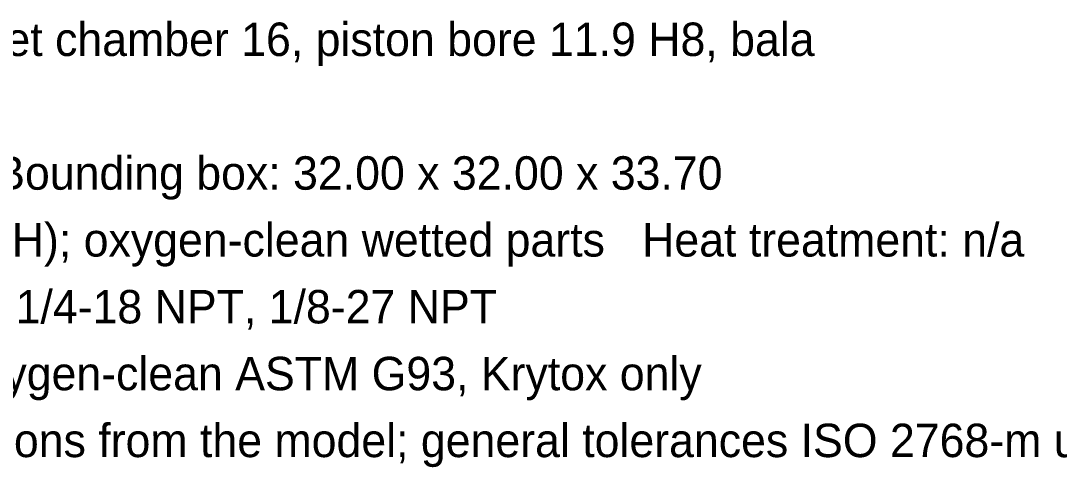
# Model space of a CAD drawing. Header units: millimetres. Extents: x 0 to 258, y -49 to 102.
# Drawn here: x 108 to 170.2, y -44.6 to -17.9 of the extents above; entities that cross this region are included whole.
import ezdxf

# ---------------------------------------------------------------- set-up
doc = ezdxf.new("R2010")
doc.units = ezdxf.units.MM

msp = doc.modelspace()

# ---------------------------------------------------------------- texts
for s, p in [('ENG-FS-01B   MV module upper body (6061-T6): seat web + PCTFE seat counterbore, inlet chamber 16, piston bore 11.9 H8, bala', (0, -20)), ('Mass: 44.4 g (CAD volume x density)   Units: mm   Frame: modelling frame (+Z forward)   Bounding box: 32.00 x 32.00 x 33.70', (0, -28)), ('Datum: seat plane A, module axis B   Finish: clear anodise (6061) / passivate (316L, 17-4PH); oxygen-clean wetted parts   Heat treatment: n/a', (0, -32)), ('Fits / features: piston bore 11.9 H8 Ra 0.4; rod bore 4.05 +0.02/0; seat counterbore 16 H7; 1/4-18 NPT, 1/8-27 NPT', (0, -36)), ('Notes: module frame: axis r 10 / az 219.5, seat plane z 279.5 (lead Option A, zone top); oxygen-clean ASTM G93, Krytox only', (0, -40)), ('ARGOS engine CAD v3.5 - DESIGN-MODEL DRAWING generated from the solid; dimensions from the model; general tolerances ISO 2768-m unless a fit is listed; NOT released for fabrication (Mechanical, 2026-10-13)', (0, -44))]:
    msp.add_text(s, height=2).set_placement(p)

doc.saveas('drawing.dxf')
